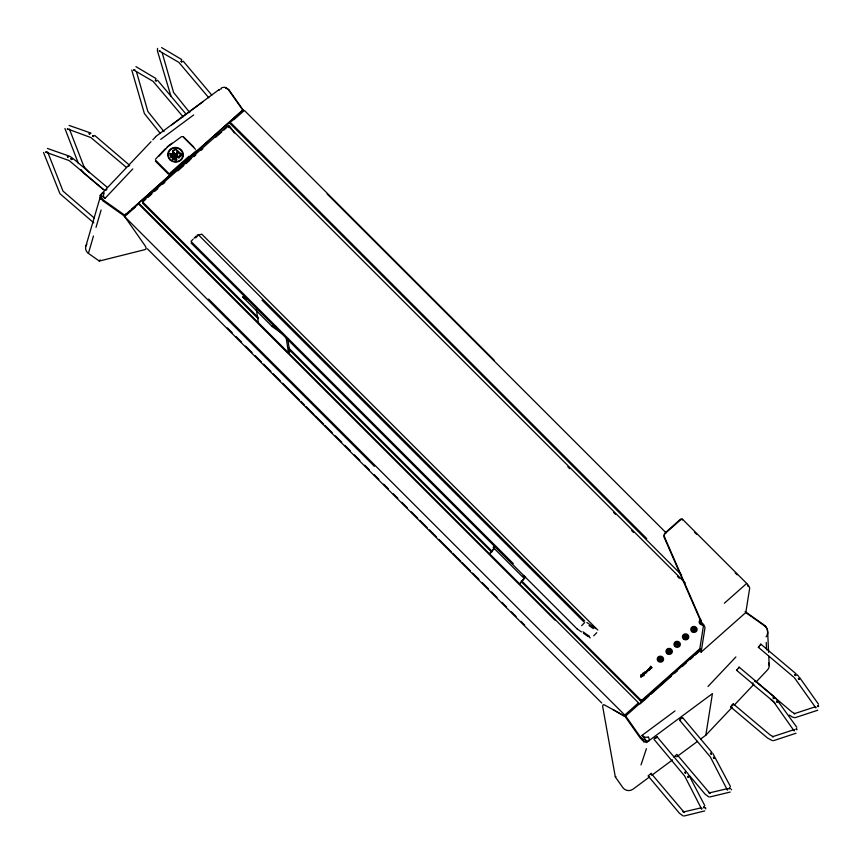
<?xml version="1.0" encoding="UTF-8"?>
<svg xmlns="http://www.w3.org/2000/svg" width="863" height="863" viewBox="0 0 863 863"><rect width="100%" height="100%" fill="white"/><g stroke="black" fill="none" stroke-linecap="round" stroke-linejoin="round"><path stroke-width="1.29" d="M174.326 158.63L174.272 159.45M647.574 669.796L648.415 669.278M686.355 637.897L686.678 636.624L686.312 637.509M642.061 735.384L644.855 737.25L647.541 737.239A3.506 3.01 -62.7 0 0 648.135 736.916L648.329 736.797A7.001 2.406 54.9 0 1 649.181 739.559A7.066 2.427 55 0 1 649.116 740.551L648.998 740.659A6.969 6.548 9 0 1 643.69 741.867L643.669 741.565M178.015 152.244L176.926 153.204L178.026 152.19L177.422 154.844L177.465 153.387L176.365 154.412L176.969 151.759M258.188 318.717L142.837 203.42L143.042 200.82L226.98 126.386L228.619 126.451L685.233 582.903M647.293 671.306L647.768 670.896M648.253 670.368L648.793 670.055M669.31 650.4L668.62 651.522M767.628 632.201L767.487 629.753M172.492 151.683L172.643 151.09M649.041 668.609L648.717 668.631M660.853 658.987L660.702 659.472M659.31 659.246L659.785 658.038L661.026 658.685M642.859 674.165C642.892 672.18 644.769 673.723 643.96 674.586M647.563 670.637L646.872 670.885L647.293 670.389M647.843 669.99L648.34 669.537M650.562 667.93L650.562 666.279L651.63 667.994M644.165 674.596L642.87 674.111M650.4 669.116L650.389 668.458M645.254 673.474L645.729 672.396M645.675 672.946L645.093 673.194M176.645 159.288L176.624 159.623A1.564 1.467 9 0 1 176.171 160.475M659.71 659.095L660.163 658.501M650.551 668.631L649.85 667.617L650.422 668.803M642.601 675.697L642.374 676.182M669.257 652.536C670.206 652.385 671.187 651.08 668.555 651.36M229.655 123.107L229.957 122.708M649.796 669.31L649.526 669.591M143.042 200.82L142.88 201.877L145.869 199.213M142.837 203.42L143.01 202.363L258.35 317.67M155.372 159.331L165.189 148.857M167.131 146.883L171.985 143.161M171.769 153.679L170.205 153.528A1.521 1.424 9 0 0 169.504 153.862L171.769 154.218M171.338 155.178L170.691 155.124A1.154 1.09 9 0 0 170 155.383L170.475 155.653M171.661 156.904L170.745 156.742M170.594 156.85L171.349 157.325A2.276 2.147 9 0 1 172.578 158.576L172.978 159.385L172.924 157.983A3.204 3.01 9 0 0 172.082 157.098L171.403 156.753M176.16 160.518L176.084 158.878M183.193 136.548L193.797 147.034M226.98 126.386L226.818 127.444L223.819 130.108M228.458 127.508L228.619 126.451M640.583 675.373L641.133 677.315L640.756 676.042L642.05 676.473L640.594 675.103L640.842 675.891M641.382 675.524L642.277 676.204M642.536 675.805L641.943 675.772L642.568 675.751M642.201 675.071L641.824 675.664L642.352 674.931M664.413 537.606L664.51 537.013A4.347 4.088 9 0 1 665.513 532.514L680.497 519.224A1.446 1.359 9 0 1 682.547 519.299L746.7 583.442A4.639 1.251 48.4 0 1 749.667 588.21L745.815 612.503L701.134 652.126L699.526 650.519L703.377 626.236A2.319 0.626 48.4 0 0 701.899 623.841L664.381 537.8A4.347 4.088 9 0 1 665.384 533.302L680.378 520.011A1.446 1.359 9 0 1 681.403 519.645M700.033 649.515L642.083 700.907L640.443 700.842L640.605 699.785L521.446 580.67M644.866 673.367L644.737 672.374M642.083 700.907L642.245 699.85L700.206 648.458M645.858 671.619L646.743 672.806L645.858 671.576M648.232 670.637L648.944 670.4M649.505 668.469L649.31 669.526M649.915 668.857L649.925 669.515L649.656 668.62M650.389 666.473L651.943 667.725M682.45 519.893L682.547 519.299M660.95 659.127L660.961 660.422L661.403 659.397A1.23 1.154 9 0 0 661.349 659.062M669.494 652.881L670.508 651.899M669.699 650.918L670.497 651.997M676.344 644.499L678.027 645.254L677.638 643.237L676.247 643.377L676.624 643.874M676.872 644.122L677.617 644.866L676.872 644.122L677.369 643.582L677.617 644.704M685.535 636.15L685.546 635.589M685.772 636.43L685.966 637.617M686.678 636.624L686.107 637.617L686.02 636.678M693.539 628.577C690.983 630.497 694.995 625.945 693.96 629.807M694.758 629.634L694.963 629.095L694.898 630.335M701.134 652.126L704.974 627.833A4.639 1.251 48.4 0 0 702.018 623.064L664.51 537.013M700.637 739.052L705.837 735.19L712.417 693.636L646.473 742.525M181.252 155.286L175.426 149.342M686.84 637.315L686.743 636.7M179.849 155.825C180.55 155.135 178.468 156.192 179.515 155.264M668.124 650.616L668.102 651.587M767.358 633.852L767.531 633.032M645.794 672.568L644.607 672.234L645.265 673.431M641.619 675.233L642.05 675.934M181.888 155.124L178.868 157.853M85.89 246.074L100.561 195.955M102.535 200.464A4.035 0.831 38.4 0 0 103.053 200.939L124.207 215.912L144.887 245.437A7.249 2.859 39.2 0 1 145.038 249.601L99.299 261.058L88.404 253.377L93.474 236.041M96.02 227.368L101.09 210.033M129.925 210.842L124.207 215.912L243.01 109.871L228.824 89.655L225.502 87.39M668.005 650.821L668.048 651.511M100.281 198.695L100.335 198.544A3.657 0.615 84 0 1 100.453 198.425M100.324 198.576L100.313 198.598A6.969 6.548 9 0 1 101.877 193.722L101.91 193.657A7.066 2.686 44.5 0 1 102.427 192.999A7.001 2.665 44.5 0 1 104.326 192.978L104.175 193.139A3.506 2.06 -33.9 0 0 103.808 193.679L103.377 196.128L104.908 198.414M700.335 649.807L625.675 715.999L625.373 716.916L640.001 737.671A4.035 0.949 46.1 0 0 640.465 738.21M641.026 764.909L646.409 748.685M659.753 659.041L659.915 658.372M694.23 630.152L694.812 629.774M754.909 681.49L754.672 681.047M701.91 808.135L701.716 809.224L684.607 775.945L654.014 739.354L654.586 738.199L656.948 736.657L686.333 771.598M815.88 707.239L815.913 707.984L794.348 677.649M157.53 48.404L157.454 50.971L170.896 95.998M643.226 673.712L643.431 674.575L644.23 674.435M650.551 667.25L650.68 666.916M656.862 737.25L656.948 736.657M682.568 718.221C682.903 716.678 679.408 719.354 679.72 720.325L710.314 756.916L727.423 790.184L728.135 788.502M642.331 675.405L642.191 674.769L641.198 675.384M684.521 636.063L684.521 636.862M651.004 668.048L651.522 667.584L650.659 667.164M661.263 660.087L661.144 658.706M669.246 651.921L669.936 651.91M668.437 650.799L668.469 651.371M695.114 630.066L695.19 629.461M173.075 159.267L173.161 158.512M660.907 659.958L661.004 659.267M650.81 668.189L651.662 667.671M643.129 673.809L643.205 674.359M794.575 729.58L794.187 731.004L773.388 701.436L752.504 684.035L753.011 682.816M738.609 668.372L739.116 667.153L736.614 670.292L754.23 685.146M760.335 645.351L760.832 644.132L758.34 647.272L793.593 676.98M219.008 89.828L218.965 89.871A6.969 6.548 9 0 1 219.439 89.59L218.857 89.979M124.132 215.847L125.48 214.132M99.277 261.058L100.184 259.903M106.3 190.108L106.85 189.407M525.567 577.088L519.569 584.035L489.494 553.97L495.028 547.164M493.906 548.976L489.494 553.97M519.569 584.035L525.103 577.228M650.422 667.088L650.368 667.746M101.51 194.153L101.877 193.722M648.803 668.825L649.569 668.825L648.976 669.559M650.573 774.564L651.144 773.399L648.091 775.923L679.386 813.194L683.011 815.891M151.025 141.694L99.903 195.621A6.969 1.888 48.4 0 1 104.93 198.447L132.805 168.9M152.827 139.795L155.523 136.937M128.576 166.386L129.17 165.761M158.792 156.289L167.767 146.818L181.651 136.537M181.284 164.962L185.621 161.111M707.994 686.484L735.88 656.97M705.837 735.19L732.266 707.218M734.025 705.362L753.41 684.844M756.042 682.05L767.498 669.925A6.98 6.559 9 0 0 768.609 662.957M191.025 241.349L193.042 239.267M194.046 238.231L196.063 236.16M195.664 237.886L197.67 235.815M242.967 296.829L243.776 295.998M243.355 297.314L244.164 296.494M272.212 326.16L273.01 325.329M273.139 326.613L273.949 325.783L276.138 327.325M493.539 546.926L494.337 546.106L494.79 546.624M493.787 547.66L494.596 546.829M522.633 576.495L523.442 575.664M523.431 577.196L524.229 576.365M581.64 625.686L584.661 622.568M593.722 635.815L596.743 632.698M685.341 636.042L684.942 636.711M766.085 636.829L766.085 636.808A6.969 6.548 9 0 0 767.671 631.932L767.66 631.889M643.14 673.83L644.068 674.132M648.998 740.648L648.523 740.972M649.861 669.559L649.203 669.699M655.729 738.415L656.387 737.811M172.762 150.993L175.329 148.792M173.129 151.359L175.437 149.299M181.262 155.243L178.565 157.26M169.817 173.258L189.083 156.181M174.024 170.54L195.869 151.079M131.856 209.137L243.01 109.871M128.102 213.021L130.097 211.252M132.082 209.482L138.058 204.186M231.618 121.23L234.93 118.285M125.426 215.89L135.405 207.034M233.949 119.655L243.938 110.809M147.875 197.444L151.866 193.895M154.865 191.241L157.864 188.587M162.859 184.153L164.855 182.384M177.854 170.863L183.851 165.545M185.847 163.776L189.838 160.227M193.841 156.688L195.836 154.909M200.831 150.486L202.837 148.706M215.826 137.195L221.823 131.877M676.247 643.377L676.074 644.348M649.85 667.617L650.422 668.523M724.359 603.248L746.7 583.442M638.081 703.248L624.769 715.049L208.652 299.083M625.718 716.614L604.661 705.039A7.249 2.33 60.1 0 0 602.795 707.196L615.319 776.916L622.816 787.606A6.98 6.559 9 0 0 632.957 789.235L649.612 776.873M639.979 703.971L648.922 696.031M650.907 694.273L671.403 676.107M674.424 673.42L677.455 670.745M682.212 666.527L686.495 662.73M690.109 659.515L693.021 656.926M695.19 655.017L700.227 650.551M759.181 646.689L758.34 647.272M737.466 669.699L736.614 670.292M669.397 651.727L668.372 651.748M685.049 636.009L685.416 636.711M155.685 136.57L218.9 89.709M171.349 125.2L203.01 101.726M160.701 139.385L193.668 114.941M186.408 160.54L187.972 159.375M675.028 710.929L642.04 735.384A6.926 1.877 48.4 0 1 646.463 742.504M651.694 775.33L672.525 759.893M676.689 756.808L697.509 741.371M46.785 151.705L45.48 152.104L69.126 160.561L104.811 190.507M674.92 756.646L675.621 756.128M668.739 650.249L669.224 650.454M138.166 204.1L138.932 203.808M615.319 776.916L615.955 776.527M685.017 635.621L684.877 635.697A1.273 1.197 9 0 0 684.618 635.934L684.791 637.11M680.734 719.904L679.72 720.325M67.94 129.105L90.852 137.541L126.537 167.487M648.199 669.915L648.825 669.817M648.491 669.817L647.649 670.033M647.455 670.918L646.646 670.918M659.71 658.07L660.303 658.145M134.941 69.774L133.463 69.925M686.29 637.94L685.729 637.854M660.324 659.332L660.314 658.577M730.184 792.061L709.742 796.981M704.769 810.918L684.035 816.01M185.286 161.478L191.381 158.652M183.948 162.827L188.824 160.561M129.687 165.329L94.725 135.459M493.809 547.034L493.151 547.39L522.708 576.969L525.222 576.473M793.884 729.72L772.439 736.765L773.356 736.743L770.13 734.931L733.28 703.917L731.846 705.136L730.788 707.056L767.574 738.059L772.493 740.691M730.788 707.056L733.28 703.917M221.338 88.015L222.018 87.713M170.464 155.696L171.327 155.696M645.589 672.644L644.931 672.255L644.747 672.978M817.746 710.227L795.287 717.628M796.031 733.237L773.561 740.648M815.611 706.7L794.154 713.744L795.082 713.733L791.856 711.91L755.006 680.896M197.077 235.124L199.105 234.488M199.213 234.941L201.252 234.315M693.82 630.357L694.575 630.454M686.225 637.865L685.351 637.455M685.082 635.697L685.729 635.772M727.585 788.62L708.944 793L710.238 793.119L709.246 792.579M700.648 807.951L683.237 812.029L684.532 812.148L683.539 811.619M709.17 792.514L676.851 754.37L673.906 757.067M222.719 87.476L224.833 87.282M660.26 659.256L660.573 658.879M160.194 50.971L159.17 50.895L178.824 62.341L208.814 97.778M660.119 659.764L659.213 658.771M794.931 717.671L792.504 717.131L789.289 715.039M175.523 148.803L181.532 154.218M178.868 157.8L178.253 157.67M640.605 699.785L642.245 699.85M225.826 88.253L226.214 88.339M660.066 659.656L659.494 659.354M646.29 740.53L646.916 740.659M171.349 155.124L172.071 155.437M708.717 796.862L705.093 794.154L689.213 775.298M91.068 133.139L69.126 125.437M69.353 156.149L47.411 148.447M645.653 740.346L643.712 739.505M89.482 133.366L90.097 133.614M89.234 133.592L89.849 133.841M89.018 133.851L89.633 134.11M67.756 156.386L68.371 156.635M67.508 156.602L68.134 156.861M67.292 156.872L67.918 157.12M171.78 154.164L172.384 154.499M173.064 151.748L178.565 157.303M172.125 153.765L173.948 154.93A9.482 8.91 9 0 1 175.308 156.235L175.577 156.645M171.715 155.782L172.751 156.494M69.881 156.419L72.147 157.778M172.082 154.294L173.344 155.103M524.434 576.15L523.647 575.459M161.629 47.594L181.769 59.579M135.933 66.624L156.063 78.609M133.948 70.151L153.129 81.381L183.107 116.807M613.064 709.666L624.24 716.204M100.637 198.447L100.604 198.425A4.11 0.712 78.1 0 1 100.593 198.361L100.777 198.566M643.086 739.127L639.861 736.215L625.675 715.999M577.185 628.965L581.425 631.889M586.894 622.493L595.621 628.555M589.019 625.599L593.388 628.631M582.978 631.824L589.526 636.376M583.604 633.399L587.962 636.43M246.041 299.332L242.773 297.034L272.428 326.764L282.622 333.97M745.071 611.5L765.298 625.837L767.293 628.987M745.966 612.741L751.123 616.387M751.986 616.991L753.712 618.221M754.564 618.825L757.153 620.637M758.016 621.252L765.384 626.495A4.035 2.848 51.7 0 1 765.88 627.013M124.477 214.973L103.894 200.432L101.295 197.53M173.032 154.833L173.344 155.06A8.576 8.058 9 0 1 175.081 156.796L175.491 157.465M764.812 626.063L765.373 626.506M273.949 325.783L273.215 325.124M93.031 135.48L93.819 136.117M92.805 135.707L93.592 136.343M92.578 135.966L93.366 136.602M71.316 158.49L72.104 159.126M71.079 158.727L71.866 159.364M70.852 158.986L71.64 159.623M708.825 792.234L709.634 792.914M683.118 811.274L683.938 811.943M760.832 644.132L796.107 673.841M739.116 667.153L774.391 696.862M770.896 699.537L774.985 702.989M72.999 158.479L107.314 187.368M89.45 172.632L83.948 166.667L84.207 167.325L69.418 129.062M103.269 189.547L84.099 173.377L80.863 169.45M94.315 218.048L62.988 191.09L47.702 152.082M93.84 222.902L59.935 193.7L43.506 152.438M649.138 669.418L649.742 669.03M795.211 674.499L795.988 675.179M794.974 674.726L795.762 675.416M794.747 674.985L795.524 675.664M773.485 697.509L774.262 698.199M773.259 697.746L774.035 698.426M773.021 698.005L773.809 698.685M641.543 739.267L643.41 741.069A4.078 1.543 18.2 0 1 643.55 741.231M641.986 739.656L642.687 740.303M601.748 703.011L147.325 248.771M683.464 811.554L651.144 773.399M694.683 532.352L696.57 534.229M735.254 572.903L737.142 574.79M244.509 110.572L494.175 360.151M327.163 194.002L666.15 532.87M230.626 122.611L646.743 538.577M229.957 123.452L681.651 574.995M567.811 466.743L569.72 468.652M613.571 512.482L615.47 514.391M631.684 530.594L633.582 532.503M677.433 576.333L679.343 578.242M182.827 136.624L195.523 149.331M173.247 152.093L178.263 157.109M177.875 157.454L172.6 152.028M174.197 159.526L174.563 159.946A1.154 1.09 9 0 0 174.898 159.277M155.89 160.507L168.587 173.215M155.426 161.176L168.123 173.873A1.446 1.359 9 0 0 169.968 174.099M643.108 672.935L644.499 674.327M201.759 234.153L597.811 630.066M198.706 235.103L584.715 620.972M262.007 300.13L583.679 621.684M588.242 636.053L590.152 637.951M191.629 242.039L513.302 563.604M191.047 242.978L577.056 628.857M288.857 348.156L491.899 551.133M288.695 349.213L491.737 552.191M521.284 581.727L640.443 700.842M139.321 203.819L638.652 702.989M287.519 352.072L258.393 322.956L256.3 308.922M138.738 204.089L554.855 620.055M124.757 216.753L374.423 466.344M227.422 327.951L232.158 332.676M236.02 336.538L241.618 342.147M245.545 346.063L252.039 352.557M255.07 355.588L261.5 362.018M263.647 364.164L270.971 371.478M273.172 373.679L280.432 380.95M282.697 383.204L290.853 391.36M291.273 391.78L299.375 399.871M300.799 401.306L304.607 405.114M305.998 406.495L309.785 410.281M310.324 410.82L314.143 414.639M315.47 415.966L323.668 424.154M324.93 425.427L332.233 432.73M335.351 435.837L341.77 442.255M344.812 445.297L350.335 450.82M354.283 454.769L359.871 460.346M364.693 465.179L369.396 469.871M374.154 474.628L378.9 479.375M383.625 484.1L388.361 488.836M393.215 493.679L397.832 498.296M401.78 502.255L407.304 507.768M411.317 511.781L417.714 518.178M419.882 520.346L427.185 527.638M429.418 529.871L436.646 537.099M438.943 539.397L442.751 543.205M443.269 543.722L447.066 547.509M447.509 547.962L451.327 551.77M452.741 553.194L456.527 556.98M457.045 557.487L460.853 561.295M462.212 562.654L465.998 566.441M466.57 567.013L470.378 570.821M472.622 573.064L478.954 579.397M482.093 582.525L488.48 588.911M491.554 591.996L497.056 597.487M501.975 602.406L506.581 607.013M511.435 611.867L516.106 616.538M520.907 621.328L524.693 625.114M797.121 674.715L798.793 676.495M775.406 697.736L796.808 727.272M101.661 199.547L101.057 198.878M181.478 60.885L182.136 61.64M181.208 61.079L181.866 61.834M180.939 61.295L181.597 62.039M155.782 79.925L156.43 80.669M155.502 80.108L156.16 80.863M155.232 80.324L155.89 81.079M183.215 61.165L211.759 95.07M157.508 80.194L186.052 114.11M181.532 154.164L181.856 154.779M189.774 112.611L173.571 92.438L162.136 52.632M682.655 717.617L712.04 752.558M164.067 131.651L147.864 111.467L136.43 71.661M160.216 133.323L144.401 113.571L131.748 70M710.691 753.226L711.339 754.025M710.411 753.431L711.058 754.23M685.254 772.072L685.902 772.87M710.961 753.032L711.608 753.831M684.985 772.256L685.632 773.065M684.704 772.471L685.351 773.27M228.878 90.313L228.49 89.817L243.064 110.518M173.873 157.713L173.571 157.249A5.836 5.48 9 0 0 172.762 156.44M798.75 678.124L799.3 678.847M798.534 678.372L799.084 679.095M798.297 678.609L798.836 679.332M777.034 701.144L777.574 701.867M776.819 701.392L777.358 702.115M776.571 701.63L777.11 702.353M712.914 753.593L730.454 786.527M687.207 772.622L688.588 774.661M818.534 704.262L799.602 677.531M234.477 132.988L230 126.602A4.671 4.391 9 0 0 226.829 124.671M173.733 157.465L174.11 158.123M175.588 156.591L176.494 158.404M818.221 705.578L818.653 706.225M818.016 705.826L818.448 706.473M817.768 706.063L818.2 706.711M796.506 728.588L796.937 729.235M796.29 728.847L796.722 729.494M796.042 729.084L796.473 729.72M174.639 158.005L174.013 156.969A6.343 5.965 9 0 0 173.085 156.041M175.502 157.422L176.009 158.652M713.895 757.196L714.337 758.016M713.636 757.412L714.089 758.221M713.356 757.606L713.798 758.415M688.189 776.236L688.631 777.045M687.93 776.441L688.383 777.261M687.649 776.635L688.091 777.455M704.747 805.567L689.235 775.815M176.052 157.314L176.386 158.015M693.701 630.206L693.55 628.48M729.861 787.757L730.217 788.469M729.602 787.973L729.958 788.685M729.321 788.167L729.677 788.879M704.154 806.797L704.51 807.509M703.895 807.002L704.251 807.725M703.615 807.196L703.971 807.908M174.11 158.08L174.315 158.684M78.457 163.592L64.919 128.511M101.057 197.034L100.744 195.631M174.747 158.199L174.898 158.921M175.933 158.317L176.074 158.921M767.639 631.662L767.056 628.998A4.822 2.708 54.5 0 0 766.624 628.275M705.556 807.617L705.74 808.879M176.581 158.684L176.645 159.342M287.821 339.148L289.72 351.91L288.469 353.021L286.182 337.713M767.703 632.611L768.609 652.406M768.793 656.365L769.213 665.61M766.236 642.439L766.571 649.774M731.436 789.3L731.446 789.839M747.682 585.589A2.319 0.626 48.4 0 1 748.059 586.613M172.071 157.152A3.204 3.01 9 0 1 172.913 158.037M765.783 627.11A4.315 2.762 52.2 0 1 766.366 627.897M643.571 740.972A3.862 1.575 12.4 0 1 643.722 741.587A3.679 1.499 11.9 0 0 643.625 741.328M642.881 740.389A5.049 0.949 34.1 0 1 643.194 740.702M226.246 88.425A4.822 2.74 52.3 0 1 226.689 88.587M220.065 89.267A6.969 6.548 9 0 1 221.403 88.803M100.421 198.749A3.743 0.626 84.4 0 1 100.464 198.587M102.934 200.583A4.315 0.572 41 0 1 102.179 199.849M88.404 253.377A6.98 6.559 9 0 1 86.839 244.272M702.978 624.1A2.287 2.147 9 0 1 701.22 620.098M703.744 624.726A3.193 2.999 9 0 1 700.26 619.677M642.234 674.37L643.82 675.718L642.234 674.37M67.821 129.159L67.195 129.094L67.756 129.234M170.313 160.14A7.832 7.357 9 0 0 183.193 156.473A7.832 7.357 9 0 0 173.172 147.724A7.832 7.357 9 0 0 170.313 160.14M170.669 159.774A7.292 6.85 9 0 0 182.676 156.354A7.292 6.85 9 0 0 173.334 148.209A7.292 6.85 9 0 0 170.669 159.774M640.616 738.113A4.315 0.647 45.5 0 0 641.446 738.944A4.315 0.636 45.5 0 1 640.626 738.113M227.918 89.396A4.315 2.697 57.9 0 0 227.401 88.997A4.315 2.697 57.9 0 1 227.908 89.407M692.514 630.982A2.287 2.147 9 0 0 696.214 629.72A2.287 2.147 9 0 0 693.14 627.304A2.287 2.147 9 0 0 692.514 630.982M691.964 631.748A3.193 2.999 9 0 0 697.088 629.936A3.193 2.999 9 0 0 692.773 626.624A3.193 2.999 9 0 0 691.964 631.748M684.165 638.383A2.287 2.147 9 0 0 687.865 637.121A2.287 2.147 9 0 0 684.791 634.715A2.287 2.147 9 0 0 684.165 638.383M684.143 638.48A2.287 2.147 9 0 0 687.854 637.218A2.287 2.147 9 0 0 684.78 634.812A2.287 2.147 9 0 0 684.143 638.48M683.604 639.149A3.193 2.999 9 0 0 688.739 637.336A3.193 2.999 9 0 0 684.424 634.025A3.193 2.999 9 0 0 683.604 639.149M675.707 645.966A2.287 2.147 9 0 0 679.408 644.704A2.287 2.147 9 0 0 676.333 642.299A2.287 2.147 9 0 0 675.707 645.966M675.168 646.624A3.193 2.999 9 0 0 680.303 644.812A3.193 2.999 9 0 0 675.988 641.489A3.193 2.999 9 0 0 675.168 646.624M667.714 652.967A2.287 2.147 9 0 0 671.414 651.705A2.287 2.147 9 0 0 668.34 649.3A2.287 2.147 9 0 0 667.714 652.967M667.703 653.064A2.287 2.147 9 0 0 671.403 651.802A2.287 2.147 9 0 0 668.329 649.397A2.287 2.147 9 0 0 667.703 653.064M667.164 653.723A3.193 2.999 9 0 0 672.299 651.91A3.193 2.999 9 0 0 667.984 648.588A3.193 2.999 9 0 0 667.164 653.723M658.965 660.81A2.287 2.147 9 0 0 662.665 659.548A2.287 2.147 9 0 0 659.591 657.142A2.287 2.147 9 0 0 658.965 660.81M658.426 661.479A3.193 2.999 9 0 0 663.561 659.666A3.193 2.999 9 0 0 659.235 656.355A3.193 2.999 9 0 0 658.426 661.479"/></g></svg>
